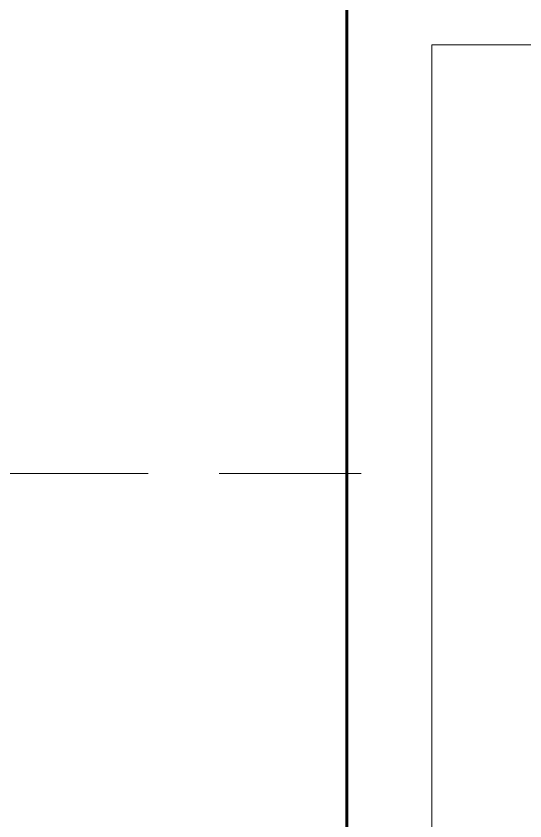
# Model space of a CAD drawing. Header units: millimetres. Extents: x -182770 to 489476, y -561170 to -280028.
# Drawn here: x -52441 to -51993, y -519479 to -518770 of the extents above; entities that cross this region are included whole.
import ezdxf
from ezdxf.enums import TextEntityAlignment as Align

# ---------------------------------------------------------------- set-up
doc = ezdxf.new("R2010")
doc.units = ezdxf.units.MM
doc.header["$MEASUREMENT"] = 0
doc.linetypes.add('HIDDEN', pattern=[0.375, 0.25, -0.125])
for name, color, linetype, lineweight in [('Khungten_LCDI', 7, 'Continuous', 5), ('LC MANH DUT', 35, 'HIDDEN', 5), ('LC Net thay', 63, 'Continuous', 25), ('LC Text1', 3, 'Continuous', 20)]:
    doc.layers.add(name, color=color, linetype=linetype, lineweight=lineweight)
doc.styles.add('Khungten', font='VHAVAN.TTF', dxfattribs={"width": 0.9, "height": 5000})
doc.styles.add('LC 1', font='VHAVANB.TTF')
doc.styles.add('Title', font='VHBLACK.TTF', dxfattribs={"width": 0.8})

# ---------------------------------------------------------------- blocks, each defined once
blk = doc.blocks.new('lcdi fix')
at = {"layer": 'Khungten_LCDI', "color": 5, "lineweight": 60}
blk.add_line((36600.02583062735, 14649.99999999255), (36600.02583062735, -14649.99999999255), dxfattribs=at)
at = {"layer": 'Khungten_LCDI', "color": 9, "lineweight": 15}
blk.add_lwpolyline([(36750.02502495137, 446.3150240202522), (40449.99980574933, 446.3150240202522), (40449.99980574933, 2437.222380185602), (36750.02502495137, 2437.222380185602)], close=True, dxfattribs=at)
at = {"color": 7, "style": 'Khungten', "width": 0.8}
for tag, p in [('REVISION', (39498.75271332351, -10746.30395446718)), ('NGAYHT', (39546.07422497955, -11609.37091637403))]:
    blk.add_attdef(tag, text='', height=199.998925739526, dxfattribs=at).set_placement(p, align=Align.CENTER)
at = {"layer": 'LC Text1', "color": 3, "style": 'LC 1', "width": 1.834005631990714}
for tag, p, p2 in [('TENBANVE1', (36912.65773373929, -8885.760238945484), (40339.14503431407, -8885.760238945484)), ('TENBANVE2', (36912.65773373929, -9562.465564332902), (40339.14503431407, -9562.465564332902))]:
    blk.add_attdef(tag, text='', height=249.9999935159642, dxfattribs=at).set_placement(p, p2, align=Align.FIT)
at = {"layer": 'LC Text1', "style": 'Title', "width": 0.7}
blk.add_attdef('SOBANVE', text='', height=249.9999935159641, dxfattribs=at).set_placement((39561.98232412425, -13896.18071823567), align=Align.CENTER)

msp = doc.modelspace()

# ---------------------------------------------------------------- linework, layer by layer
at = {"layer": 'LC MANH DUT', "ltscale": 500}
msp.add_line((-70449.5803784986, -519172.8739381467), (-52074.56791045856, -519172.8739381467), dxfattribs=at)

# ---------------------------------------------------------------- block references
at = {"layer": 'LC Net thay', "xscale": 0.5000000000000013, "yscale": 0.5000000000000013, "zscale": 0.5000000000000013}
msp.add_blockref('lcdi fix', (-70449.5803784986, -520013.8014171075), dxfattribs=at)

doc.saveas('drawing.dxf')
